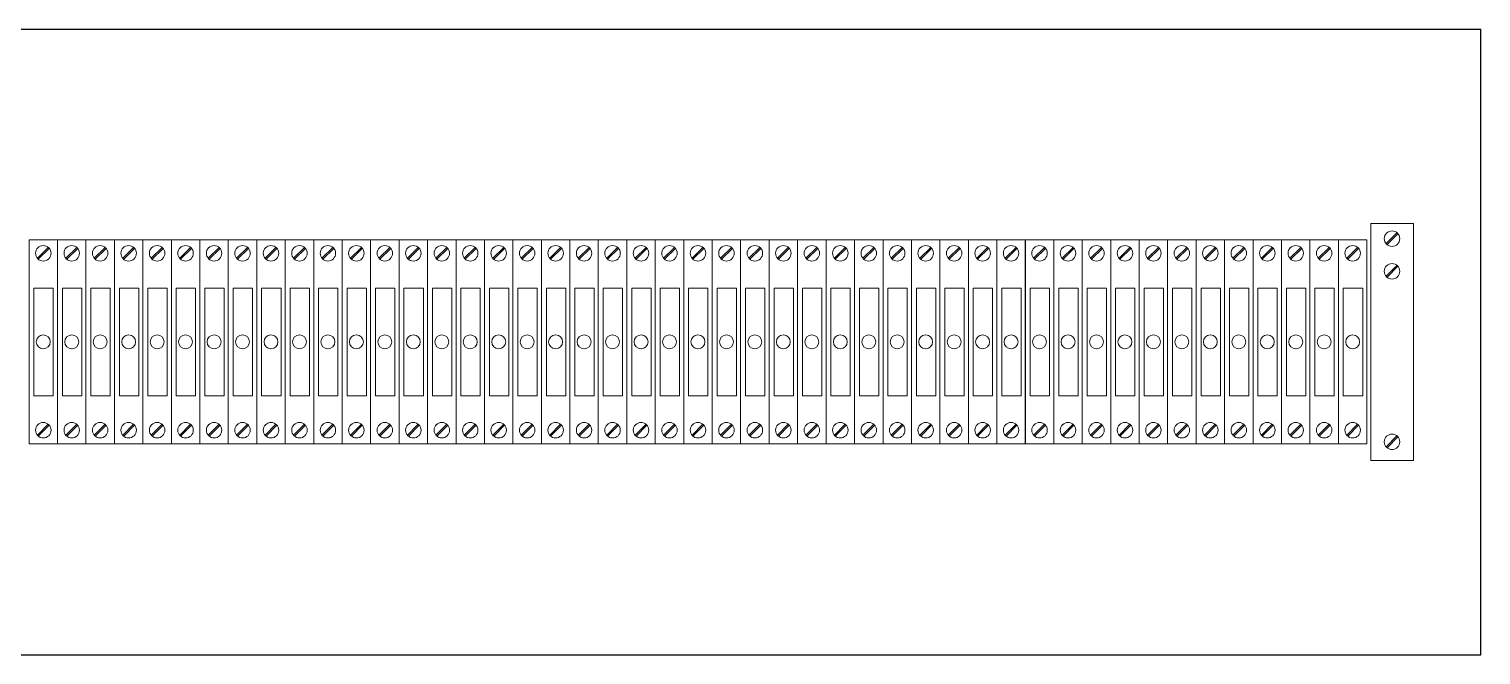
# Model space of a CAD drawing. Header units: millimetres. Extents: x 32626 to 72822, y 60047 to 123188.
# Drawn here: x 49608.7 to 49914.8, y 62124 to 62256 of the extents above; entities that cross this region are included whole.
import ezdxf

# ---------------------------------------------------------------- set-up
doc = ezdxf.new("R2010")
doc.units = ezdxf.units.MM
doc.header["$LTSCALE"] = 10
doc.layers.add('1轮廓实线层', color=7, linetype='Continuous')

msp = doc.modelspace()

# ---------------------------------------------------------------- linework, layer by layer
at = {"layer": '1轮廓实线层'}
for p, q in [((49386.27, 62255.97), (49914.77, 62255.97)), ((49914.77, 62124.03), (49914.77, 62255.97)), ((49386.27, 62124.03), (49914.77, 62124.03))]:
    msp.add_line(p, q, dxfattribs=at)
at = {"layer": '1轮廓实线层', "lineweight": 13}
for p, q in [((49891.52, 62215), (49900.52, 62215)), ((49891.52, 62165), (49891.52, 62215)), ((49900.52, 62215), (49900.52, 62165)), ((49608.66, 62211.54), (49614.66, 62211.54)), ((49608.66, 62168.54), (49608.66, 62211.54)), ((49614.66, 62211.54), (49614.66, 62168.54)), ((49614.66, 62211.54), (49620.66, 62211.54)), ((49614.66, 62168.54), (49614.66, 62211.54)), ((49620.66, 62211.54), (49620.66, 62168.54)), ((49620.66, 62211.54), (49626.66, 62211.54)), ((49620.66, 62168.54), (49620.66, 62211.54)), ((49626.66, 62211.54), (49626.66, 62168.54)), ((49626.66, 62211.54), (49632.66, 62211.54)), ((49626.66, 62168.54), (49626.66, 62211.54)), ((49632.66, 62211.54), (49632.66, 62168.54)), ((49632.66, 62211.54), (49638.66, 62211.54)), ((49632.66, 62168.54), (49632.66, 62211.54)), ((49638.66, 62211.54), (49638.66, 62168.54)), ((49638.66, 62211.54), (49644.66, 62211.54)), ((49638.66, 62168.54), (49638.66, 62211.54)), ((49644.66, 62211.54), (49644.66, 62168.54)), ((49644.67, 62211.54), (49650.67, 62211.54)), ((49644.67, 62168.54), (49644.67, 62211.54)), ((49650.67, 62211.54), (49650.67, 62168.54)), ((49650.67, 62211.54), (49656.67, 62211.54)), ((49650.67, 62168.54), (49650.67, 62211.54)), ((49656.67, 62211.54), (49656.67, 62168.54)), ((49656.67, 62211.54), (49662.67, 62211.54)), ((49656.67, 62168.54), (49656.67, 62211.54)), ((49662.67, 62211.54), (49662.67, 62168.54)), ((49662.67, 62211.54), (49668.67, 62211.54)), ((49662.67, 62168.54), (49662.67, 62211.54)), ((49668.67, 62211.54), (49668.67, 62168.54)), ((49668.67, 62211.54), (49674.67, 62211.54)), ((49668.67, 62168.54), (49668.67, 62211.54)), ((49674.67, 62211.54), (49674.67, 62168.54)), ((49674.67, 62211.54), (49680.67, 62211.54)), ((49674.67, 62168.54), (49674.67, 62211.54)), ((49680.67, 62211.54), (49680.67, 62168.54)), ((49680.67, 62211.54), (49686.67, 62211.54)), ((49680.67, 62168.54), (49680.67, 62211.54)), ((49686.67, 62211.54), (49686.67, 62168.54)), ((49686.68, 62211.54), (49692.68, 62211.54)), ((49686.68, 62168.54), (49686.68, 62211.54)), ((49692.68, 62211.54), (49692.68, 62168.54)), ((49692.68, 62211.54), (49698.68, 62211.54)), ((49692.68, 62168.54), (49692.68, 62211.54)), ((49698.68, 62211.54), (49698.68, 62168.54)), ((49698.68, 62211.54), (49704.68, 62211.54)), ((49698.68, 62168.54), (49698.68, 62211.54)), ((49704.68, 62211.54), (49704.68, 62168.54)), ((49704.68, 62211.54), (49710.68, 62211.54)), ((49704.68, 62168.54), (49704.68, 62211.54)), ((49710.68, 62211.54), (49710.68, 62168.54)), ((49710.68, 62211.54), (49716.68, 62211.54)), ((49710.68, 62168.54), (49710.68, 62211.54)), ((49716.68, 62211.54), (49716.68, 62168.54)), ((49716.68, 62211.54), (49722.68, 62211.54)), ((49716.68, 62168.54), (49716.68, 62211.54)), ((49722.68, 62211.54), (49722.68, 62168.54)), ((49722.68, 62211.54), (49728.68, 62211.54)), ((49722.68, 62168.54), (49722.68, 62211.54)), ((49728.68, 62211.54), (49728.68, 62168.54)), ((49728.68, 62211.54), (49734.68, 62211.54)), ((49728.68, 62168.54), (49728.68, 62211.54)), ((49734.68, 62211.54), (49734.68, 62168.54)), ((49734.69, 62211.54), (49740.69, 62211.54)), ((49734.69, 62168.54), (49734.69, 62211.54)), ((49740.69, 62211.54), (49740.69, 62168.54)), ((49740.69, 62211.54), (49746.69, 62211.54)), ((49740.69, 62168.54), (49740.69, 62211.54)), ((49746.69, 62211.54), (49746.69, 62168.54)), ((49746.69, 62211.54), (49752.69, 62211.54)), ((49746.69, 62168.54), (49746.69, 62211.54)), ((49752.69, 62211.54), (49752.69, 62168.54)), ((49752.69, 62211.54), (49758.69, 62211.54)), ((49752.69, 62168.54), (49752.69, 62211.54)), ((49758.69, 62211.54), (49758.69, 62168.54)), ((49758.69, 62211.54), (49764.69, 62211.54)), ((49758.69, 62168.54), (49758.69, 62211.54)), ((49764.69, 62211.54), (49764.69, 62168.54)), ((49764.69, 62211.54), (49770.69, 62211.54)), ((49764.69, 62168.54), (49764.69, 62211.54)), ((49770.69, 62211.54), (49770.69, 62168.54)), ((49770.69, 62211.54), (49776.69, 62211.54)), ((49770.69, 62168.54), (49770.69, 62211.54)), ((49776.69, 62211.54), (49776.69, 62168.54)), ((49776.7, 62211.54), (49782.7, 62211.54)), ((49776.7, 62168.54), (49776.7, 62211.54)), ((49782.7, 62211.54), (49782.7, 62168.54)), ((49782.7, 62211.54), (49788.7, 62211.54)), ((49782.7, 62168.54), (49782.7, 62211.54)), ((49788.7, 62211.54), (49788.7, 62168.54)), ((49788.7, 62211.54), (49794.7, 62211.54)), ((49788.7, 62168.54), (49788.7, 62211.54)), ((49794.7, 62211.54), (49794.7, 62168.54)), ((49794.7, 62211.54), (49800.7, 62211.54)), ((49794.7, 62168.54), (49794.7, 62211.54)), ((49800.7, 62211.54), (49800.7, 62168.54)), ((49800.7, 62211.54), (49806.7, 62211.54)), ((49800.7, 62168.54), (49800.7, 62211.54)), ((49806.7, 62211.54), (49806.7, 62168.54)), ((49806.7, 62211.54), (49812.7, 62211.54)), ((49806.7, 62168.54), (49806.7, 62211.54)), ((49812.7, 62211.54), (49812.7, 62168.54)), ((49812.7, 62211.54), (49818.7, 62211.54)), ((49812.7, 62168.54), (49812.7, 62211.54)), ((49818.7, 62211.54), (49818.7, 62168.54)), ((49818.71, 62211.54), (49824.71, 62211.54)), ((49818.71, 62168.54), (49818.71, 62211.54)), ((49824.71, 62211.54), (49824.71, 62168.54)), ((49824.71, 62211.54), (49830.71, 62211.54)), ((49824.71, 62168.54), (49824.71, 62211.54)), ((49830.71, 62211.54), (49830.71, 62168.54)), ((49830.71, 62211.54), (49836.71, 62211.54)), ((49830.71, 62168.54), (49830.71, 62211.54)), ((49836.71, 62211.54), (49836.71, 62168.54)), ((49836.71, 62211.54), (49842.71, 62211.54)), ((49836.71, 62168.54), (49836.71, 62211.54)), ((49842.71, 62211.54), (49842.71, 62168.54)), ((49842.71, 62211.54), (49848.71, 62211.54)), ((49842.71, 62168.54), (49842.71, 62211.54)), ((49848.71, 62211.54), (49848.71, 62168.54)), ((49848.71, 62211.54), (49854.71, 62211.54)), ((49848.71, 62168.54), (49848.71, 62211.54)), ((49854.71, 62211.54), (49854.71, 62168.54)), ((49854.71, 62211.54), (49860.71, 62211.54)), ((49854.71, 62168.54), (49854.71, 62211.54)), ((49860.71, 62211.54), (49860.71, 62168.54)), ((49860.71, 62211.54), (49866.71, 62211.54)), ((49860.71, 62168.54), (49860.71, 62211.54)), ((49866.71, 62211.54), (49866.71, 62168.54)), ((49866.72, 62211.54), (49872.72, 62211.54)), ((49866.72, 62168.54), (49866.72, 62211.54)), ((49872.72, 62211.54), (49872.72, 62168.54)), ((49872.72, 62211.54), (49878.72, 62211.54)), ((49872.72, 62168.54), (49872.72, 62211.54)), ((49878.72, 62211.54), (49878.72, 62168.54)), ((49878.72, 62211.54), (49884.72, 62211.54)), ((49878.72, 62168.54), (49878.72, 62211.54)), ((49884.72, 62211.54), (49884.72, 62168.54)), ((49884.72, 62211.54), (49890.72, 62211.54)), ((49884.72, 62168.54), (49884.72, 62211.54)), ((49890.72, 62211.54), (49890.72, 62168.54)), ((49894.77, 62210.73), (49897.06, 62213.03)), ((49894.97, 62210.53), (49897.27, 62212.83)), ((49610.41, 62207.64), (49612.71, 62209.94)), ((49610.61, 62207.44), (49612.91, 62209.74)), ((49616.41, 62207.64), (49618.71, 62209.94)), ((49616.61, 62207.44), (49618.91, 62209.74)), ((49622.41, 62207.64), (49624.71, 62209.94)), ((49622.61, 62207.44), (49624.91, 62209.74)), ((49628.41, 62207.64), (49630.71, 62209.94)), ((49628.61, 62207.44), (49630.91, 62209.74)), ((49634.41, 62207.64), (49636.71, 62209.94)), ((49634.62, 62207.44), (49636.91, 62209.74)), ((49640.42, 62207.64), (49642.71, 62209.94)), ((49640.62, 62207.44), (49642.92, 62209.74)), ((49646.42, 62207.64), (49648.72, 62209.94)), ((49646.62, 62207.44), (49648.92, 62209.74)), ((49652.42, 62207.64), (49654.72, 62209.94)), ((49652.62, 62207.44), (49654.92, 62209.74)), ((49658.42, 62207.64), (49660.72, 62209.94)), ((49658.62, 62207.44), (49660.92, 62209.74)), ((49664.42, 62207.64), (49666.72, 62209.94)), ((49664.62, 62207.44), (49666.92, 62209.74)), ((49670.42, 62207.64), (49672.72, 62209.94)), ((49670.62, 62207.44), (49672.92, 62209.74)), ((49676.42, 62207.64), (49678.72, 62209.94)), ((49676.62, 62207.44), (49678.92, 62209.74)), ((49682.42, 62207.64), (49684.72, 62209.94)), ((49682.63, 62207.44), (49684.92, 62209.74)), ((49688.43, 62207.64), (49690.72, 62209.94)), ((49688.63, 62207.44), (49690.93, 62209.74)), ((49694.43, 62207.64), (49696.73, 62209.94)), ((49694.63, 62207.44), (49696.93, 62209.74)), ((49700.43, 62207.64), (49702.73, 62209.94)), ((49700.63, 62207.44), (49702.93, 62209.74)), ((49706.43, 62207.64), (49708.73, 62209.94)), ((49706.63, 62207.44), (49708.93, 62209.74)), ((49712.43, 62207.64), (49714.73, 62209.94)), ((49712.63, 62207.44), (49714.93, 62209.74)), ((49718.43, 62207.64), (49720.73, 62209.94)), ((49718.63, 62207.44), (49720.93, 62209.74)), ((49724.43, 62207.64), (49726.73, 62209.94)), ((49724.64, 62207.44), (49726.93, 62209.74)), ((49730.44, 62207.64), (49732.73, 62209.94)), ((49730.64, 62207.44), (49732.94, 62209.74)), ((49736.44, 62207.64), (49738.74, 62209.94)), ((49736.64, 62207.44), (49738.94, 62209.74)), ((49742.44, 62207.64), (49744.74, 62209.94)), ((49742.64, 62207.44), (49744.94, 62209.74)), ((49748.44, 62207.64), (49750.74, 62209.94)), ((49748.64, 62207.44), (49750.94, 62209.74)), ((49754.44, 62207.64), (49756.74, 62209.94)), ((49754.64, 62207.44), (49756.94, 62209.74)), ((49760.44, 62207.64), (49762.74, 62209.94)), ((49760.64, 62207.44), (49762.94, 62209.74)), ((49766.44, 62207.64), (49768.74, 62209.94)), ((49766.65, 62207.44), (49768.94, 62209.74)), ((49772.44, 62207.64), (49774.74, 62209.94)), ((49772.65, 62207.44), (49774.94, 62209.74)), ((49778.45, 62207.64), (49780.74, 62209.94)), ((49778.65, 62207.44), (49780.95, 62209.74)), ((49784.45, 62207.64), (49786.75, 62209.94)), ((49784.65, 62207.44), (49786.95, 62209.74)), ((49790.45, 62207.64), (49792.75, 62209.94)), ((49790.65, 62207.44), (49792.95, 62209.74)), ((49796.45, 62207.64), (49798.75, 62209.94)), ((49796.65, 62207.44), (49798.95, 62209.74)), ((49802.45, 62207.64), (49804.75, 62209.94)), ((49802.65, 62207.44), (49804.95, 62209.74)), ((49808.45, 62207.64), (49810.75, 62209.94)), ((49808.65, 62207.44), (49810.95, 62209.74)), ((49814.45, 62207.64), (49816.75, 62209.94)), ((49814.66, 62207.44), (49816.95, 62209.74)), ((49820.46, 62207.64), (49822.75, 62209.94)), ((49820.66, 62207.44), (49822.96, 62209.74)), ((49826.46, 62207.64), (49828.76, 62209.94)), ((49826.66, 62207.44), (49828.96, 62209.74)), ((49832.46, 62207.64), (49834.76, 62209.94)), ((49832.66, 62207.44), (49834.96, 62209.74)), ((49838.46, 62207.64), (49840.76, 62209.94)), ((49838.66, 62207.44), (49840.96, 62209.74)), ((49844.46, 62207.64), (49846.76, 62209.94)), ((49844.66, 62207.44), (49846.96, 62209.74)), ((49850.46, 62207.64), (49852.76, 62209.94)), ((49850.66, 62207.44), (49852.96, 62209.74)), ((49856.46, 62207.64), (49858.76, 62209.94)), ((49856.67, 62207.44), (49858.96, 62209.74)), ((49862.46, 62207.64), (49864.76, 62209.94)), ((49862.67, 62207.44), (49864.96, 62209.74)), ((49868.47, 62207.64), (49870.76, 62209.94)), ((49868.67, 62207.44), (49870.97, 62209.74)), ((49874.47, 62207.64), (49876.77, 62209.94)), ((49874.67, 62207.44), (49876.97, 62209.74)), ((49880.47, 62207.64), (49882.77, 62209.94)), ((49880.67, 62207.44), (49882.97, 62209.74)), ((49886.47, 62207.64), (49888.77, 62209.94)), ((49886.67, 62207.44), (49888.97, 62209.74)), ((49894.77, 62203.86), (49897.06, 62206.15)), ((49894.97, 62203.65), (49897.27, 62205.95)), ((49610.41, 62170.35), (49612.71, 62172.65)), ((49610.61, 62170.15), (49612.91, 62172.44)), ((49616.41, 62170.35), (49618.71, 62172.65)), ((49616.61, 62170.15), (49618.91, 62172.44)), ((49622.41, 62170.35), (49624.71, 62172.65)), ((49622.61, 62170.15), (49624.91, 62172.44)), ((49628.41, 62170.35), (49630.71, 62172.65)), ((49628.61, 62170.15), (49630.91, 62172.44)), ((49634.41, 62170.35), (49636.71, 62172.65)), ((49634.62, 62170.15), (49636.91, 62172.44)), ((49640.42, 62170.35), (49642.71, 62172.65)), ((49640.62, 62170.15), (49642.92, 62172.44)), ((49646.42, 62170.35), (49648.72, 62172.65)), ((49646.62, 62170.15), (49648.92, 62172.44)), ((49652.42, 62170.35), (49654.72, 62172.65)), ((49652.62, 62170.15), (49654.92, 62172.44)), ((49658.42, 62170.35), (49660.72, 62172.65)), ((49658.62, 62170.15), (49660.92, 62172.44)), ((49664.42, 62170.35), (49666.72, 62172.65)), ((49664.62, 62170.15), (49666.92, 62172.44)), ((49670.42, 62170.35), (49672.72, 62172.65)), ((49670.62, 62170.15), (49672.92, 62172.44)), ((49676.42, 62170.35), (49678.72, 62172.65)), ((49676.62, 62170.15), (49678.92, 62172.44)), ((49682.42, 62170.35), (49684.72, 62172.65)), ((49682.63, 62170.15), (49684.92, 62172.44)), ((49688.43, 62170.35), (49690.72, 62172.65)), ((49688.63, 62170.15), (49690.93, 62172.44)), ((49694.43, 62170.35), (49696.73, 62172.65)), ((49694.63, 62170.15), (49696.93, 62172.44)), ((49700.43, 62170.35), (49702.73, 62172.65)), ((49700.63, 62170.15), (49702.93, 62172.44)), ((49706.43, 62170.35), (49708.73, 62172.65)), ((49706.63, 62170.15), (49708.93, 62172.44)), ((49712.43, 62170.35), (49714.73, 62172.65)), ((49712.63, 62170.15), (49714.93, 62172.44)), ((49718.43, 62170.35), (49720.73, 62172.65)), ((49718.63, 62170.15), (49720.93, 62172.44)), ((49724.43, 62170.35), (49726.73, 62172.65)), ((49724.64, 62170.15), (49726.93, 62172.44)), ((49730.44, 62170.35), (49732.73, 62172.65)), ((49730.64, 62170.15), (49732.94, 62172.44)), ((49736.44, 62170.35), (49738.74, 62172.65)), ((49736.64, 62170.15), (49738.94, 62172.44)), ((49742.44, 62170.35), (49744.74, 62172.65)), ((49742.64, 62170.15), (49744.94, 62172.44)), ((49748.44, 62170.35), (49750.74, 62172.65)), ((49748.64, 62170.15), (49750.94, 62172.44)), ((49754.44, 62170.35), (49756.74, 62172.65)), ((49754.64, 62170.15), (49756.94, 62172.44)), ((49760.44, 62170.35), (49762.74, 62172.65)), ((49760.64, 62170.15), (49762.94, 62172.44)), ((49766.44, 62170.35), (49768.74, 62172.65)), ((49766.65, 62170.15), (49768.94, 62172.44)), ((49772.44, 62170.35), (49774.74, 62172.65)), ((49772.65, 62170.15), (49774.94, 62172.44)), ((49778.45, 62170.35), (49780.74, 62172.65)), ((49778.65, 62170.15), (49780.95, 62172.44)), ((49784.45, 62170.35), (49786.75, 62172.65)), ((49784.65, 62170.15), (49786.95, 62172.44)), ((49790.45, 62170.35), (49792.75, 62172.65)), ((49790.65, 62170.15), (49792.95, 62172.44)), ((49796.45, 62170.35), (49798.75, 62172.65)), ((49796.65, 62170.15), (49798.95, 62172.44)), ((49802.45, 62170.35), (49804.75, 62172.65)), ((49802.65, 62170.15), (49804.95, 62172.44)), ((49808.45, 62170.35), (49810.75, 62172.65)), ((49808.65, 62170.15), (49810.95, 62172.44)), ((49814.45, 62170.35), (49816.75, 62172.65)), ((49814.66, 62170.15), (49816.95, 62172.44)), ((49820.46, 62170.35), (49822.75, 62172.65)), ((49820.66, 62170.15), (49822.96, 62172.44)), ((49826.46, 62170.35), (49828.76, 62172.65)), ((49826.66, 62170.15), (49828.96, 62172.44)), ((49832.46, 62170.35), (49834.76, 62172.65)), ((49832.66, 62170.15), (49834.96, 62172.44)), ((49838.46, 62170.35), (49840.76, 62172.65)), ((49838.66, 62170.15), (49840.96, 62172.44)), ((49844.46, 62170.35), (49846.76, 62172.65)), ((49844.66, 62170.15), (49846.96, 62172.44)), ((49850.46, 62170.35), (49852.76, 62172.65)), ((49850.66, 62170.15), (49852.96, 62172.44)), ((49856.46, 62170.35), (49858.76, 62172.65)), ((49856.67, 62170.15), (49858.96, 62172.44)), ((49862.46, 62170.35), (49864.76, 62172.65)), ((49862.67, 62170.15), (49864.96, 62172.44)), ((49868.47, 62170.35), (49870.76, 62172.65)), ((49868.67, 62170.15), (49870.97, 62172.44)), ((49874.47, 62170.35), (49876.77, 62172.65)), ((49874.67, 62170.15), (49876.97, 62172.44)), ((49880.47, 62170.35), (49882.77, 62172.65)), ((49880.67, 62170.15), (49882.97, 62172.44)), ((49886.47, 62170.35), (49888.77, 62172.65)), ((49886.67, 62170.15), (49888.97, 62172.44)), ((49614.66, 62168.54), (49608.66, 62168.54)), ((49620.66, 62168.54), (49614.66, 62168.54)), ((49626.66, 62168.54), (49620.66, 62168.54)), ((49632.66, 62168.54), (49626.66, 62168.54)), ((49638.66, 62168.54), (49632.66, 62168.54)), ((49644.66, 62168.54), (49638.66, 62168.54)), ((49650.67, 62168.54), (49644.67, 62168.54)), ((49656.67, 62168.54), (49650.67, 62168.54)), ((49662.67, 62168.54), (49656.67, 62168.54)), ((49668.67, 62168.54), (49662.67, 62168.54)), ((49674.67, 62168.54), (49668.67, 62168.54)), ((49680.67, 62168.54), (49674.67, 62168.54)), ((49686.67, 62168.54), (49680.67, 62168.54)), ((49692.68, 62168.54), (49686.68, 62168.54)), ((49698.68, 62168.54), (49692.68, 62168.54)), ((49704.68, 62168.54), (49698.68, 62168.54)), ((49710.68, 62168.54), (49704.68, 62168.54)), ((49716.68, 62168.54), (49710.68, 62168.54)), ((49722.68, 62168.54), (49716.68, 62168.54)), ((49728.68, 62168.54), (49722.68, 62168.54)), ((49734.68, 62168.54), (49728.68, 62168.54)), ((49740.69, 62168.54), (49734.69, 62168.54)), ((49746.69, 62168.54), (49740.69, 62168.54)), ((49752.69, 62168.54), (49746.69, 62168.54)), ((49758.69, 62168.54), (49752.69, 62168.54)), ((49764.69, 62168.54), (49758.69, 62168.54)), ((49770.69, 62168.54), (49764.69, 62168.54)), ((49776.69, 62168.54), (49770.69, 62168.54)), ((49782.7, 62168.54), (49776.7, 62168.54)), ((49788.7, 62168.54), (49782.7, 62168.54)), ((49794.7, 62168.54), (49788.7, 62168.54)), ((49800.7, 62168.54), (49794.7, 62168.54)), ((49806.7, 62168.54), (49800.7, 62168.54)), ((49812.7, 62168.54), (49806.7, 62168.54)), ((49818.7, 62168.54), (49812.7, 62168.54)), ((49824.71, 62168.54), (49818.71, 62168.54)), ((49830.71, 62168.54), (49824.71, 62168.54)), ((49836.71, 62168.54), (49830.71, 62168.54)), ((49842.71, 62168.54), (49836.71, 62168.54)), ((49848.71, 62168.54), (49842.71, 62168.54)), ((49854.71, 62168.54), (49848.71, 62168.54)), ((49860.71, 62168.54), (49854.71, 62168.54)), ((49866.71, 62168.54), (49860.71, 62168.54)), ((49872.72, 62168.54), (49866.72, 62168.54)), ((49878.72, 62168.54), (49872.72, 62168.54)), ((49884.72, 62168.54), (49878.72, 62168.54)), ((49890.72, 62168.54), (49884.72, 62168.54)), ((49894.77, 62167.91), (49897.06, 62170.21)), ((49894.97, 62167.71), (49897.27, 62170.01)), ((49900.52, 62165), (49891.52, 62165))]:
    msp.add_line(p, q, dxfattribs=at)
for points in [[(49609.69, 62201.37), (49613.77, 62201.37), (49613.77, 62178.62), (49609.69, 62178.62)], [(49615.69, 62201.37), (49619.77, 62201.37), (49619.77, 62178.62), (49615.69, 62178.62)], [(49621.7, 62201.37), (49625.78, 62201.37), (49625.78, 62178.62), (49621.7, 62178.62)], [(49627.7, 62201.37), (49631.78, 62201.37), (49631.78, 62178.62), (49627.7, 62178.62)], [(49633.7, 62201.37), (49637.78, 62201.37), (49637.78, 62178.62), (49633.7, 62178.62)], [(49639.7, 62201.37), (49643.78, 62201.37), (49643.78, 62178.62), (49639.7, 62178.62)], [(49645.7, 62201.37), (49649.78, 62201.37), (49649.78, 62178.62), (49645.7, 62178.62)], [(49651.7, 62201.37), (49655.78, 62201.37), (49655.78, 62178.62), (49651.7, 62178.62)], [(49657.7, 62201.37), (49661.78, 62201.37), (49661.78, 62178.62), (49657.7, 62178.62)], [(49663.71, 62201.37), (49667.79, 62201.37), (49667.79, 62178.62), (49663.71, 62178.62)], [(49669.71, 62201.37), (49673.79, 62201.37), (49673.79, 62178.62), (49669.71, 62178.62)], [(49675.71, 62201.37), (49679.79, 62201.37), (49679.79, 62178.62), (49675.71, 62178.62)], [(49681.71, 62201.37), (49685.79, 62201.37), (49685.79, 62178.62), (49681.71, 62178.62)], [(49687.71, 62201.37), (49691.79, 62201.37), (49691.79, 62178.62), (49687.71, 62178.62)], [(49693.71, 62201.37), (49697.79, 62201.37), (49697.79, 62178.62), (49693.71, 62178.62)], [(49699.71, 62201.37), (49703.79, 62201.37), (49703.79, 62178.62), (49699.71, 62178.62)], [(49705.71, 62201.37), (49709.79, 62201.37), (49709.79, 62178.62), (49705.71, 62178.62)], [(49711.72, 62201.37), (49715.8, 62201.37), (49715.8, 62178.62), (49711.72, 62178.62)], [(49717.72, 62201.37), (49721.8, 62201.37), (49721.8, 62178.62), (49717.72, 62178.62)], [(49723.72, 62201.37), (49727.8, 62201.37), (49727.8, 62178.62), (49723.72, 62178.62)], [(49729.72, 62201.37), (49733.8, 62201.37), (49733.8, 62178.62), (49729.72, 62178.62)], [(49735.72, 62201.37), (49739.8, 62201.37), (49739.8, 62178.62), (49735.72, 62178.62)], [(49741.72, 62201.37), (49745.8, 62201.37), (49745.8, 62178.62), (49741.72, 62178.62)], [(49747.72, 62201.37), (49751.8, 62201.37), (49751.8, 62178.62), (49747.72, 62178.62)], [(49753.73, 62201.37), (49757.81, 62201.37), (49757.81, 62178.62), (49753.73, 62178.62)], [(49759.73, 62201.37), (49763.81, 62201.37), (49763.81, 62178.62), (49759.73, 62178.62)], [(49765.73, 62201.37), (49769.81, 62201.37), (49769.81, 62178.62), (49765.73, 62178.62)], [(49771.73, 62201.37), (49775.81, 62201.37), (49775.81, 62178.62), (49771.73, 62178.62)], [(49777.73, 62201.37), (49781.81, 62201.37), (49781.81, 62178.62), (49777.73, 62178.62)], [(49783.73, 62201.37), (49787.81, 62201.37), (49787.81, 62178.62), (49783.73, 62178.62)], [(49789.73, 62201.37), (49793.81, 62201.37), (49793.81, 62178.62), (49789.73, 62178.62)], [(49795.73, 62201.37), (49799.81, 62201.37), (49799.81, 62178.62), (49795.73, 62178.62)], [(49801.74, 62201.37), (49805.82, 62201.37), (49805.82, 62178.62), (49801.74, 62178.62)], [(49807.74, 62201.37), (49811.82, 62201.37), (49811.82, 62178.62), (49807.74, 62178.62)], [(49813.74, 62201.37), (49817.82, 62201.37), (49817.82, 62178.62), (49813.74, 62178.62)], [(49819.74, 62201.37), (49823.82, 62201.37), (49823.82, 62178.62), (49819.74, 62178.62)], [(49825.74, 62201.37), (49829.82, 62201.37), (49829.82, 62178.62), (49825.74, 62178.62)], [(49831.74, 62201.37), (49835.82, 62201.37), (49835.82, 62178.62), (49831.74, 62178.62)], [(49837.74, 62201.37), (49841.82, 62201.37), (49841.82, 62178.62), (49837.74, 62178.62)], [(49843.75, 62201.37), (49847.83, 62201.37), (49847.83, 62178.62), (49843.75, 62178.62)], [(49849.75, 62201.37), (49853.83, 62201.37), (49853.83, 62178.62), (49849.75, 62178.62)], [(49855.75, 62201.37), (49859.83, 62201.37), (49859.83, 62178.62), (49855.75, 62178.62)], [(49861.75, 62201.37), (49865.83, 62201.37), (49865.83, 62178.62), (49861.75, 62178.62)], [(49867.75, 62201.37), (49871.83, 62201.37), (49871.83, 62178.62), (49867.75, 62178.62)], [(49873.75, 62201.37), (49877.83, 62201.37), (49877.83, 62178.62), (49873.75, 62178.62)], [(49879.75, 62201.37), (49883.83, 62201.37), (49883.83, 62178.62), (49879.75, 62178.62)], [(49885.75, 62201.37), (49889.83, 62201.37), (49889.83, 62178.62), (49885.75, 62178.62)]]:
    msp.add_lwpolyline(points, close=True, dxfattribs=at)
for centre, radius in [((49896.02, 62211.78), 1.63), ((49611.66, 62208.69), 1.63), ((49617.66, 62208.69), 1.63), ((49623.66, 62208.69), 1.63), ((49629.66, 62208.69), 1.63), ((49635.66, 62208.69), 1.63), ((49641.66, 62208.69), 1.63), ((49647.67, 62208.69), 1.63), ((49653.67, 62208.69), 1.63), ((49659.67, 62208.69), 1.63), ((49665.67, 62208.69), 1.63), ((49671.67, 62208.69), 1.63), ((49677.67, 62208.69), 1.63), ((49683.67, 62208.69), 1.63), ((49689.68, 62208.69), 1.63), ((49695.68, 62208.69), 1.63), ((49701.68, 62208.69), 1.63), ((49707.68, 62208.69), 1.63), ((49713.68, 62208.69), 1.63), ((49719.68, 62208.69), 1.63), ((49725.68, 62208.69), 1.63), ((49731.68, 62208.69), 1.63), ((49737.69, 62208.69), 1.63), ((49743.69, 62208.69), 1.63), ((49749.69, 62208.69), 1.63), ((49755.69, 62208.69), 1.63), ((49761.69, 62208.69), 1.63), ((49767.69, 62208.69), 1.63), ((49773.69, 62208.69), 1.63), ((49779.7, 62208.69), 1.63), ((49785.7, 62208.69), 1.63), ((49791.7, 62208.69), 1.63), ((49797.7, 62208.69), 1.63), ((49803.7, 62208.69), 1.63), ((49809.7, 62208.69), 1.63), ((49815.7, 62208.69), 1.63), ((49821.71, 62208.69), 1.63), ((49827.71, 62208.69), 1.63), ((49833.71, 62208.69), 1.63), ((49839.71, 62208.69), 1.63), ((49845.71, 62208.69), 1.63), ((49851.71, 62208.69), 1.63), ((49857.71, 62208.69), 1.63), ((49863.71, 62208.69), 1.63), ((49869.72, 62208.69), 1.63), ((49875.72, 62208.69), 1.63), ((49881.72, 62208.69), 1.63), ((49887.72, 62208.69), 1.63), ((49896.02, 62204.9), 1.63), ((49611.66, 62190.04), 1.47), ((49617.66, 62190.04), 1.47), ((49623.66, 62190.04), 1.47), ((49629.66, 62190.04), 1.47), ((49635.66, 62190.04), 1.47), ((49641.66, 62190.04), 1.47), ((49647.67, 62190.04), 1.47), ((49653.67, 62190.04), 1.47), ((49659.67, 62190.04), 1.47), ((49665.67, 62190.04), 1.47), ((49671.67, 62190.04), 1.47), ((49677.67, 62190.04), 1.47), ((49683.67, 62190.04), 1.47), ((49689.68, 62190.04), 1.47), ((49695.68, 62190.04), 1.47), ((49701.68, 62190.04), 1.47), ((49707.68, 62190.04), 1.47), ((49713.68, 62190.04), 1.47), ((49719.68, 62190.04), 1.47), ((49725.68, 62190.04), 1.47), ((49731.68, 62190.04), 1.47), ((49737.69, 62190.04), 1.47), ((49743.69, 62190.04), 1.47), ((49749.69, 62190.04), 1.47), ((49755.69, 62190.04), 1.47), ((49761.69, 62190.04), 1.47), ((49767.69, 62190.04), 1.47), ((49773.69, 62190.04), 1.47), ((49779.7, 62190.04), 1.47), ((49785.7, 62190.04), 1.47), ((49791.7, 62190.04), 1.47), ((49797.7, 62190.04), 1.47), ((49803.7, 62190.04), 1.47), ((49809.7, 62190.04), 1.47), ((49815.7, 62190.04), 1.47), ((49821.71, 62190.04), 1.47), ((49827.71, 62190.04), 1.47), ((49833.71, 62190.04), 1.47), ((49839.71, 62190.04), 1.47), ((49845.71, 62190.04), 1.47), ((49851.71, 62190.04), 1.47), ((49857.71, 62190.04), 1.47), ((49863.71, 62190.04), 1.47), ((49869.72, 62190.04), 1.47), ((49875.72, 62190.04), 1.47), ((49881.72, 62190.04), 1.47), ((49887.72, 62190.04), 1.47), ((49611.66, 62171.4), 1.63), ((49617.66, 62171.4), 1.63), ((49623.66, 62171.4), 1.63), ((49629.66, 62171.4), 1.63), ((49635.66, 62171.4), 1.63), ((49641.66, 62171.4), 1.63), ((49647.67, 62171.4), 1.63), ((49653.67, 62171.4), 1.63), ((49659.67, 62171.4), 1.63), ((49665.67, 62171.4), 1.63), ((49671.67, 62171.4), 1.63), ((49677.67, 62171.4), 1.63), ((49683.67, 62171.4), 1.63), ((49689.68, 62171.4), 1.63), ((49695.68, 62171.4), 1.63), ((49701.68, 62171.4), 1.63), ((49707.68, 62171.4), 1.63), ((49713.68, 62171.4), 1.63), ((49719.68, 62171.4), 1.63), ((49725.68, 62171.4), 1.63), ((49731.68, 62171.4), 1.63), ((49737.69, 62171.4), 1.63), ((49743.69, 62171.4), 1.63), ((49749.69, 62171.4), 1.63), ((49755.69, 62171.4), 1.63), ((49761.69, 62171.4), 1.63), ((49767.69, 62171.4), 1.63), ((49773.69, 62171.4), 1.63), ((49779.7, 62171.4), 1.63), ((49785.7, 62171.4), 1.63), ((49791.7, 62171.4), 1.63), ((49797.7, 62171.4), 1.63), ((49803.7, 62171.4), 1.63), ((49809.7, 62171.4), 1.63), ((49815.7, 62171.4), 1.63), ((49821.71, 62171.4), 1.63), ((49827.71, 62171.4), 1.63), ((49833.71, 62171.4), 1.63), ((49839.71, 62171.4), 1.63), ((49845.71, 62171.4), 1.63), ((49851.71, 62171.4), 1.63), ((49857.71, 62171.4), 1.63), ((49863.71, 62171.4), 1.63), ((49869.72, 62171.4), 1.63), ((49875.72, 62171.4), 1.63), ((49881.72, 62171.4), 1.63), ((49887.72, 62171.4), 1.63), ((49896.02, 62168.96), 1.63)]:
    msp.add_circle(centre, radius, dxfattribs=at)

doc.saveas('drawing.dxf')
